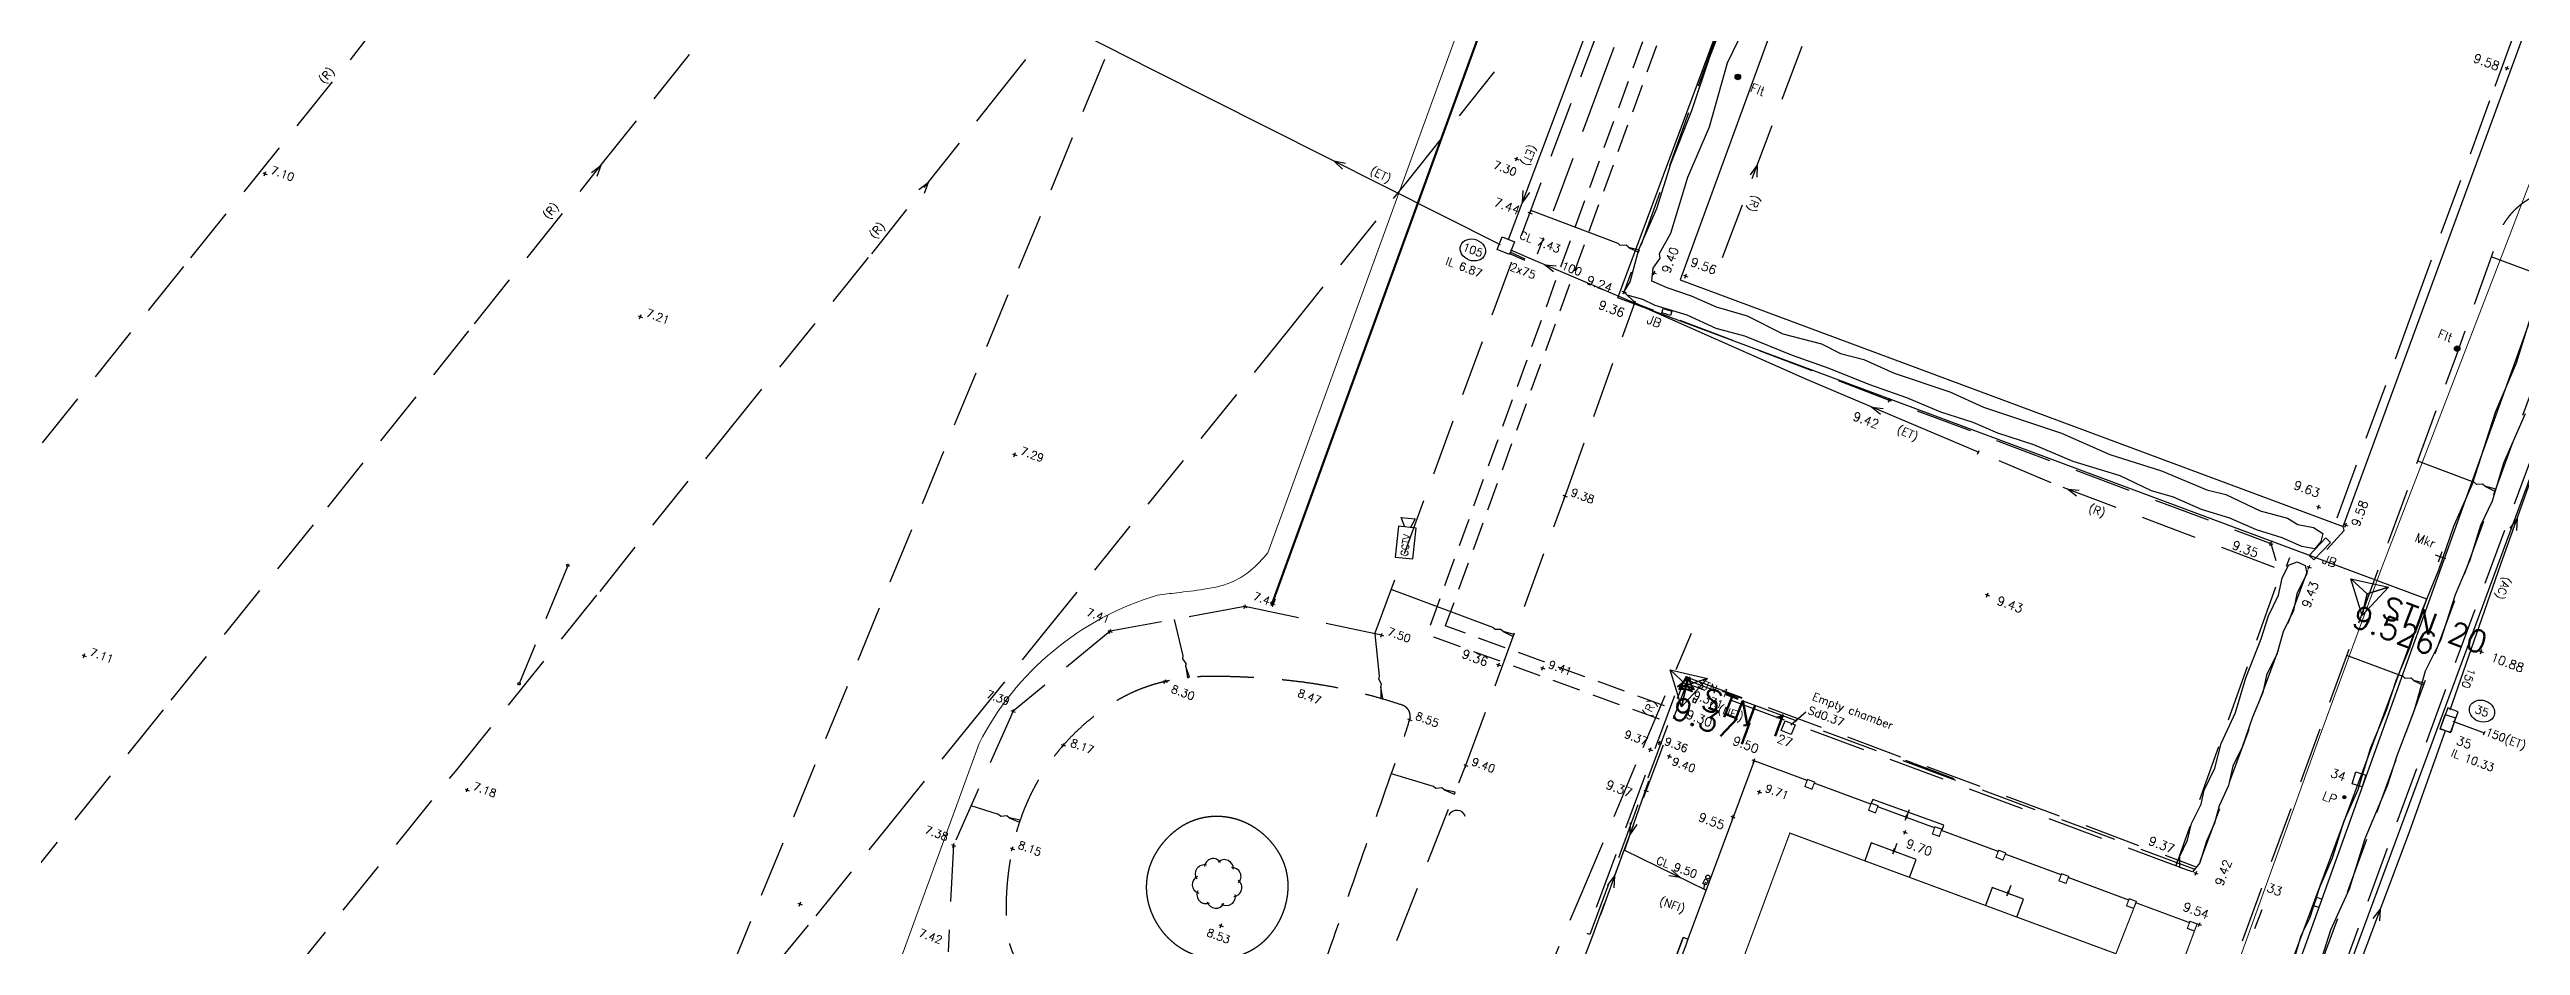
# Model space of a CAD drawing. Header units: millimetres. Extents: x 521005098 to 521837086, y 174609906 to 175681253.
# Drawn here: x 521282116 to 521393275, y 174878937 to 174919244 of the extents above; entities that cross this region are included whole.
import ezdxf
from ezdxf.enums import TextEntityAlignment as Align

# ---------------------------------------------------------------- set-up
doc = ezdxf.new("R2010")
doc.units = ezdxf.units.MM
doc.header["$LTSCALE"] = 200
for name, pattern in [('layout$0$DASHED', [19.05, 12.7, -6.35]), ('layout$0$HIDDEN', [9.525, 6.35, -3.175]), ('layout$0$survey$0$DASHED', [19.05, 12.7, -6.35])]:
    doc.linetypes.add(name, pattern=pattern)
for name, color, linetype in [('GT_IRRIG', 7, 'Continuous'), ('layout$0$DuctInsByOthers', 7, 'Continuous'), ('layout$0$ED-CHAMBER', 7, 'layout$0$HIDDEN'), ('layout$0$ED-STORM', 3, 'Continuous'), ('layout$0$ED-UNKNOWN_SERVICE', 190, 'Continuous'), ('layout$0$EX_MCWS', 7, 'Continuous'), ('layout$0$GT Boundary', 6, 'layout$0$FENCELINE1'), ('layout$0$GTMISC', 6, 'Continuous'), ('layout$0$IRRIG_MAIN', 5, 'Continuous'), ('layout$0$survey$0$BOUNDARY', 8, 'Continuous'), ('layout$0$survey$0$BT', 8, 'Continuous'), ('layout$0$survey$0$BUILDING', 8, 'Continuous'), ('layout$0$survey$0$CONTROL', 8, 'Continuous'), ('layout$0$survey$0$DETAIL', 8, 'Continuous'), ('layout$0$survey$0$LEVEL', 8, 'Continuous'), ('layout$0$survey$0$MH_NUMBER', 8, 'Continuous'), ('layout$0$survey$0$ROAD', 8, 'Continuous'), ('layout$0$survey$0$SERVICE', 8, 'Continuous'), ('layout$0$survey$0$SPORTS_PITCH', 8, 'layout$0$survey$0$DASHED'), ('layout$0$survey$0$STAIRS', 8, 'Continuous'), ('layout$0$survey$0$TEXT_SERVICE', 8, 'Continuous'), ('layout$0$survey$0$VEGETATION', 8, 'Continuous')]:
    doc.layers.add(name, color=color, linetype=linetype)
doc.styles.add('layout$0$GTANYHEIGHT', font='romans.shx', dxfattribs={"width": 0.95})
doc.styles.add('layout$0$ROMANS', font='Romans.shx')
doc.styles.add('layout$0$survey$0$ROMANS', font='Romans.shx')
doc.linetypes.add('layout$0$FENCELINE1', pattern='A,6.35,-2.54,[133,ltypeshp.shx,S=2.54,R=0,X=-2.54,Y=0],-2.54,25.4', length=36.83)

# ---------------------------------------------------------------- blocks, each defined once
blk = doc.blocks.new('layout$0$S')
at = {"layer": 'layout$0$ED-STORM'}
blk.add_lwpolyline([(-0.5, 0.15), (0, 0), (-0.5, -0.15)], dxfattribs=at)
blk = doc.blocks.new('layout')
at = {"layer": 'layout$0$survey$0$SERVICE', "linetype": 'Continuous'}
h = blk.add_hatch(color=256, dxfattribs=at)
edge = h.paths.add_edge_path()
edge.add_arc((521358062.9, 174918008.3), 125, 0, 360)
h = blk.add_hatch(color=256, dxfattribs=at)
edge = h.paths.add_edge_path()
edge.add_arc((521390423, 174905785.3), 125, 0, 360)
h = blk.add_hatch(color=256, dxfattribs=at)
edge = h.paths.add_edge_path()
edge.add_arc((521385346, 174885613.3), 70, 0, 360)
at = {"color": 7, "ltscale": 0.4}
blk.add_line((521352404.6, 174870681.9), (521355600.5, 174879300.9), dxfattribs=at)
at = {"layer": 'layout$0$DuctInsByOthers', "color": 3, "linetype": 'layout$0$HIDDEN'}
for p, q in [((521394175.9, 175030575.5), (521344074.7, 174892923.8)), ((521394803.1, 175030398.2), (521344907.8, 174893312.3)), ((521354538, 174889115.5), (521344074.7, 174892923.8)), ((521354760.3, 174889726.3), (521344907.8, 174893312.3))]:
    blk.add_line(p, q, dxfattribs=at)
at = {"layer": 'layout$0$ED-CHAMBER'}
blk.add_lwpolyline([(521390117.1, 174888522.1), (521390468.5, 174889446), (521390004, 174889622.7), (521389652.6, 174888698.8), (521390117.1, 174888522.1)], dxfattribs=at)
at = {"layer": 'layout$0$ED-STORM', "linetype": 'layout$0$DASHED'}
for points in [[(521385319.2, 175010177.8), (521383118.2, 175003752.7), (521379932.3, 174994488.7), (521377147.1, 174986612), (521373214.3, 174975593.5), (521368984, 174964743.2), (521365718.7, 174955853.3), (521361306.1, 174943725.3), (521356428.8, 174930065.2), (521351961.6, 174917917.8), (521349044.6, 174910031.2)], [(521385021.1, 174898180.7), (521388404.7, 174907395.4), (521392125.3, 174917595.6), (521396744.4, 174930153), (521401547, 174943329.4), (521406030.6, 174955348.3), (521411610.3, 174970483.1), (521417683.7, 174987028), (521421333, 174996770.2), (521421333, 174996770.2), (521422510.1, 174999922.5)], [(521242515.1, 174852267.6), (521245104.9, 174855456.3), (521249066.6, 174860386.4), (521254183.6, 174866857.4), (521261793.9, 174876520.6), (521268222.9, 174884529.4), (521274799.4, 174892784.2), (521281803.2, 174901550.7), (521288477.4, 174909877), (521295811, 174918969.4), (521302203.4, 174927283), (521307097.1, 174933404.5), (521313597.6, 174941573.8), (521318585.2, 174947828.1), (521321758.4, 174951917.5)], [(521272711.8, 174871450.5), (521274893.9, 174874087.3), (521280884.6, 174881613.3), (521287587.4, 174889972.2), (521294638, 174898661.1), (521301234.4, 174906897.4), (521306941.5, 174914047.2), (521312841.3, 174921433.6), (521316451.9, 174925960.4)], [(521284119.4, 174866744.4), (521286638.8, 174869769), (521292931.2, 174877560.9), (521300380.7, 174886772.4), (521306886.4, 174894869.2), (521312569.4, 174901984.7), (521319103, 174910054.6), (521324457.9, 174916805.4), (521327419.4, 174920507.8)], [(521300420.5, 174860185.4), (521303593.1, 174864015.4), (521307142.7, 174868467.5), (521312227.9, 174874951), (521316605.3, 174880268.4), (521319888, 174884359.8), (521323491.2, 174888824.2), (521326745.9, 174892855.6), (521337828.4, 174906579.1), (521343169, 174913267), (521347522.3, 174918751.1)], [(521382207.3, 174895938.7), (521372157.9, 174899743.3), (521368915.4, 174901114.7)], [(521341041.4, 174864532.7), (521343814.4, 174868768.6), (521348082.4, 174875126.6), (521349035.6, 174876566.5), (521351018.9, 174881229.8), (521353804.9, 174887848.4), (521355980.1, 174892994.1)]]:
    blk.add_lwpolyline(points, dxfattribs=at)
at = {"layer": 'layout$0$ED-STORM', "linetype": 'layout$0$DASHED', "flags": 128}
blk.add_lwpolyline([(521357373.8, 174909877.9), (521364591, 174929040.6), (521372561.3, 174950328.4), (521377688.7, 174963974.6)], dxfattribs=at)
at = {"layer": 'layout$0$ED-STORM'}
for points in [[(521347748.4, 174910690.7), (521352204.8, 174922547.3), (521356492.7, 174934411.5), (521361647.8, 174948959.1), (521362483, 174951561.9)], [(521309106.5, 174929688), (521315193.6, 174926654.4), (521316842.1, 174925828.9), (521320477.3, 174923952.2), (521324726.6, 174921832), (521327586.8, 174920433.5), (521331714.9, 174918337.5), (521347372.8, 174910474.3)], [(521390106.7, 174889546.8), (521392384, 174896090.2), (521395242.8, 174904076.3), (521397241.9, 174909708.5), (521397606.2, 174910760)], [(521347768.8, 174910073.8), (521348470, 174909766.6)], [(521347816.1, 174910133.6), (521348488.4, 174909831.8)], [(521368915.4, 174901114.7), (521361195.9, 174904379.9), (521353147.4, 174907955.2), (521348651, 174909865.5), (521347854.5, 174910213.5)], [(521368849.2, 174901033.5), (521368919.9, 174901209)], [(521377846.4, 174856266.8), (521380907.6, 174864362.6), (521384422.5, 174873796), (521388276.4, 174884059.2), (521389900.8, 174888612.5)], [(521391646.4, 174888485.7), (521390236.6, 174889008.4)], [(521391609.6, 174888410.8), (521391675.8, 174888578.2)], [(521367799, 174886435.9), (521365625.1, 174887257.6)], [(521354050.5, 174886327.4), (521353176.4, 174883849.7), (521352964, 174883224.3), (521356635.5, 174881430.4)], [(521351899.5, 174880333.4), (521352943.2, 174883193.7)], [(521356607.5, 174881782.1), (521356556.4, 174881675.9), (521356540.6, 174881499.2)]]:
    blk.add_lwpolyline(points, dxfattribs=at)
for centre in [(521346145.3, 174910223.7), (521391539.4, 174889483.8)]:
    blk.add_ellipse(centre, major_axis=(546.6, -203.5), ratio=0.82667445, dxfattribs=at)
at = {"layer": 'layout$0$ED-UNKNOWN_SERVICE', "color": 7, "linetype": 'Continuous', "flags": 128}
blk.add_lwpolyline([(521360447, 174888864.6), (521361119.5, 174889446.5)], dxfattribs=at)
blk.add_lwpolyline([(521360447, 174888864.6), (521361119.5, 174889446.5)], dxfattribs=at)
at = {"layer": 'layout$0$EX_MCWS', "lineweight": 0, "ltscale": 0.5}
blk.add_lwpolyline([(521358684.1, 174817629.3), (521360038.8, 174821115.4), (521362806, 174828201), (521365328.9, 174834737.5), (521366225.7, 174836163.3), (521366893.1, 174837995.6), (521369695, 174845810.6), (521371535.4, 174850414.2), (521372460.5, 174854726.8), (521373685.5, 174858733.4), (521374456.6, 174861061.1), (521376637.7, 174867291.4), (521378313.7, 174872158.2), (521380752.9, 174878650.8), (521384232, 174888331.6), (521387030.6, 174895941.7), (521392864.1, 174911099.5), (521395583.4, 174918195.2)], dxfattribs=at)
blk.add_lwpolyline([(521358684.1, 174817629.3), (521360038.8, 174821115.4), (521362806, 174828201), (521365328.9, 174834737.5), (521366225.7, 174836163.3), (521366893.1, 174837995.6), (521369695, 174845810.6), (521371535.4, 174850414.2), (521372460.5, 174854726.8), (521373685.5, 174858733.4), (521374456.6, 174861061.1), (521376637.7, 174867291.4), (521378313.7, 174872158.2), (521380752.9, 174878650.8), (521384232, 174888331.6), (521387030.6, 174895941.7), (521392864.1, 174911099.5), (521395583.4, 174918195.2)], dxfattribs=at)
at = {"layer": 'layout$0$GT Boundary', "color": 7, "ltscale": 0.2}
blk.add_lwpolyline([(521497949.9, 174865868.2), (521487218.2, 174869443.2), (521475209, 174866197.1), (521462185.5, 174855330.1), (521459763.3, 174844304.5), (521461529.2, 174838876), (521467350.4, 174836427.8), (521470311.8, 174833079.9), (521470519.6, 174829494.4), (521467249.3, 174826362.1), (521459826.9, 174822250), (521442289, 174820497.1), (521439909.9, 174817874.8), (521437997.1, 174813114.4), (521436876.4, 174811988.2), (521434859.5, 174812598.8), (521367849.2, 174837550.4), (521389063.7, 174894524.3), (521352663.6, 174908078), (521398940.7, 175032360.5)], dxfattribs=at)
at = {"layer": 'layout$0$GTMISC'}
for p, q in [((521342798.5, 174897805.6), (521342645.6, 174896414)), ((521343593.7, 174897718.2), (521342798.5, 174897805.6)), ((521342921.7, 174898194.5), (521343557.9, 174898124.6)), ((521343090.3, 174897773.5), (521342921.7, 174898194.5)), ((521343557.9, 174898124.6), (521343348.4, 174897745.2)), ((521343440.9, 174896326.6), (521343593.7, 174897718.2)), ((521342645.6, 174896414), (521343440.9, 174896326.6))]:
    blk.add_line(p, q, dxfattribs=at)
at = {"layer": 'layout$0$IRRIG_MAIN', "color": 140, "lineweight": 0, "ltscale": 0.5}
blk.add_line((521336926, 174896595), (521367872.9, 174981642.7), dxfattribs=at)
blk.add_lwpolyline([(521319412.2, 174875598.1), (521323933.5, 174888021.5)], dxfattribs=at)
blk.add_arc((521335739, 174881985.2), 13259.3, 106.551041, 152.918714, dxfattribs=at)
blk.add_spline([(521331961.9, 174894695.1), (521332829.2, 174894805.5), (521334050.2, 174894961.2), (521335424.3, 174895343.6), (521336141.4, 174895800), (521336926, 174896595)], degree=3, dxfattribs=at)
at = {"layer": 'layout$0$survey$0$BOUNDARY', "linetype": 'Continuous'}
blk.add_line((521383442.1, 174872232.9), (521396710.4, 174908116.2), dxfattribs=at)
at = {"layer": 'layout$0$survey$0$BOUNDARY', "linetype": 'Continuous', "flags": 128}
blk.add_lwpolyline([(521380524.8, 174977595.4), (521368059.6, 174943366.4), (521355467.2, 174908879.8), (521385296.8, 174897793.5), (521397893.7, 174932091), (521404020.3, 174948857.3), (521423062.3, 175000899.2), (521393006.7, 175011893)], close=True, dxfattribs=at)
at = {"layer": 'layout$0$survey$0$BT', "linetype": 'Continuous', "flags": 128}
blk.add_lwpolyline([(521394691.5, 174909845.7), (521376156.7, 174858293.1), (521372885.4, 174859364.6)], dxfattribs=at)
at = {"layer": 'layout$0$survey$0$BUILDING', "linetype": 'Continuous', "flags": 128}
for points in [[(521361182.4, 174886355.7), (521358802.5, 174887239.6), (521355818.1, 174879219.9)], [(521364047.2, 174885291.7), (521361501.1, 174886237.3)], [(521369776.3, 174883163.9), (521367221.8, 174884112.7)], [(521372607.4, 174882112.5), (521370095.1, 174883045.6)], [(521375647.9, 174880983.2), (521372926.1, 174881994.1)]]:
    blk.add_lwpolyline(points, dxfattribs=at)
at = {"layer": 'layout$0$survey$0$BUILDING', "linetype": 'Continuous', "const_width": 50, "flags": 128}
for points in [[(521361203.1, 174886410.1), (521361520.9, 174886289.1), (521361399.9, 174885971.4), (521361082.1, 174886092.4)], [(521364065.7, 174885340.9), (521364374.7, 174885225), (521364255.2, 174884906.7), (521363946.3, 174885022.6)], [(521366930.7, 174884279.5), (521367241.9, 174884169.8), (521367128.9, 174883849.1), (521366817.7, 174883958.8)], [(521369799.5, 174883223.8), (521370116.5, 174883100.8), (521369993.5, 174882783.8), (521369676.5, 174882906.9)], [(521372629, 174882170.2), (521372947.3, 174882050.7), (521372827.9, 174881732.4), (521372509.5, 174881851.8)], [(521375672.2, 174881045.6), (521375989.1, 174880922.3), (521375865.7, 174880605.5), (521375548.9, 174880728.8)], [(521378401.8, 174880028), (521378721.5, 174879912.3), (521378605.7, 174879592.6), (521378286, 174879708.3)]]:
    blk.add_lwpolyline(points, close=True, dxfattribs=at)
for points in [[(521350906, 174861531.7), (521352986.8, 174864019.6), (521360404.8, 174883996.1), (521375073, 174878569.5), (521375973.6, 174880862.3)], [(521378379.2, 174879968.9), (521375966.7, 174880864.9)], [(521378725.4, 174879912.7), (521374646.9, 174868967.7), (521375009.6, 174868819.2), (521371795.2, 174860161.4), (521373415, 174859571.6), (521373338.9, 174859353.5), (521373226.4, 174859395.3), (521368789.6, 174847559.9), (521368890.7, 174847522.4), (521368810.7, 174847306.7), (521366438.8, 174848187.3), (521366786.9, 174849124.8)]]:
    blk.add_lwpolyline(points, dxfattribs=at)
at = {"layer": 'layout$0$survey$0$CONTROL', "linetype": 'Continuous'}
for p, q in [((521386372.3, 174894756.5), (521385639, 174895436.4)), ((521385639, 174895436.4), (521387327.8, 174895051.6)), ((521386150.1, 174893781.5), (521385639, 174895436.4)), ((521385639, 174895436.4), (521386372.3, 174894756.5)), ((521387327.8, 174895051.6), (521386150.1, 174893781.5)), ((521386372.3, 174894756.5), (521387327.8, 174895051.6)), ((521387327.8, 174895051.6), (521386372.3, 174894756.5)), ((521386150.1, 174893781.5), (521386372.3, 174894756.5)), ((521386372.3, 174894756.5), (521386150.1, 174893781.5)), ((521355751.7, 174890652.5), (521355018.4, 174891332.4)), ((521355018.4, 174891332.4), (521356707.2, 174890947.6)), ((521355529.6, 174889677.5), (521355018.4, 174891332.4)), ((521355018.4, 174891332.4), (521355751.7, 174890652.5)), ((521356707.2, 174890947.6), (521355529.6, 174889677.5)), ((521355529.6, 174889677.5), (521355751.7, 174890652.5)), ((521355751.7, 174890652.5), (521355529.6, 174889677.5)), ((521355751.7, 174890652.5), (521356707.2, 174890947.6)), ((521356707.2, 174890947.6), (521355751.7, 174890652.5))]:
    blk.add_line(p, q, dxfattribs=at)
at = {"layer": 'layout$0$survey$0$CONTROL', "linetype": 'Continuous', "flags": 128}
for points in [[(521355751.9, 174890652.7), (521355891.5, 174891027.5), (521356006.8, 174890344.4), (521355751.9, 174890652.7), (521355357.5, 174890586.1), (521355891.5, 174891027.5), (521355751.9, 174890652.7), (521356006.8, 174890344.4), (521355357.5, 174890586.1), (521355751.9, 174890652.7)], [(521355752.5, 174890653.8), (521355752.6, 174891053.8), (521356099, 174890453.8), (521355752.5, 174890653.8), (521355406.1, 174890453.8), (521355752.6, 174891053.8), (521355752.5, 174890653.8), (521356099, 174890453.8), (521355406.1, 174890453.8), (521355752.5, 174890653.8)]]:
    blk.add_lwpolyline(points, dxfattribs=at)
at = {"layer": 'layout$0$survey$0$DETAIL', "linetype": 'Continuous'}
for p, q in [((521382886.5, 174896382.1), (521382730.7, 174895991.2)), ((521357347.9, 174890389.9), (521358245.4, 174890069)), ((521381637.4, 174880539.8), (521381311.8, 174879685.1))]:
    blk.add_line(p, q, dxfattribs=at)
at = {"layer": 'layout$0$survey$0$DETAIL', "linetype": 'layout$0$survey$0$DASHED', "flags": 128}
for points in [[(521391515.9, 175012818.3), (521390924.5, 175012135.6), (521383333.4, 174991816.8), (521375749.7, 174971240.7), (521368398.9, 174950419.3), (521360532.3, 174929375.8), (521352942.7, 174908321.9), (521353493.2, 174907820.7), (521364876.3, 174903466.4), (521382036.5, 174897023), (521382464, 174895640.2), (521377770.2, 174882527.5)], [(521341754.9, 174893003.2), (521348119.2, 174910306.5), (521355932.6, 174931150.6), (521363510.7, 174952306.2), (521371434.2, 174973029.4), (521377433.2, 174989720)], [(521382806.1, 174874244.4), (521382887.2, 174874270.4), (521395732.8, 174909193.7), (521396180.6, 174910612.7), (521397172.4, 174910299.7), (521396724.6, 174908880.7), (521394831, 174903742.4), (521390601.1, 174892372.9), (521384601.4, 174875997.7), (521383677.1, 174873416.4), (521377798.9, 174857692.1), (521370075.1, 174836713.1)], [(521350291.8, 174899154.3), (521353426.3, 174907846.1)], [(521345832, 174887044.1), (521350291.8, 174899154.3)], [(521335888.9, 174894184.2), (521329827.3, 174893073)], [(521342038.8, 174892901), (521335888.9, 174894184.2)], [(521329827.3, 174893073), (521325462.7, 174889473.1)], [(521325462.7, 174889473.1), (521322783.8, 174883448.4)], [(521341326.5, 174875617.9), (521345832, 174887044.1)], [(521322783.8, 174883448.4), (521322537.3, 174878655.4)]]:
    blk.add_lwpolyline(points, dxfattribs=at)
blk.add_lwpolyline([(521380765.9, 174879144.4), (521387334.4, 174897093.8), (521390385.8, 174905477.1), (521392409.7, 174911187.3, -0.17850136), (521394051.3, 174912723, -0.11801483), (521397225.5, 174912355.2, 0.09272419), (521417507.7, 174916767.7, -0.18538967), (521428659.3, 174919520.5), (521442420.2, 174918512.1, 0.36892566), (521453376.8, 174916339.4), (521463404.9, 174916334.7)], format="xyb", dxfattribs=at)
at = {"layer": 'layout$0$survey$0$DETAIL', "flags": 128}
for points in [[(521353148.9, 174910342), (521353141.3, 174910344.8), (521353043.9, 174910434.9), (521352778.4, 174910427.9), (521352680.9, 174910518.1), (521348752.6, 174911996.4)], [(521395041.5, 174908761.7), (521395034, 174908764.6), (521394936.4, 174908854.6), (521394671, 174908847.2), (521394573.3, 174908937.2), (521391959.5, 174909917)], [(521391670.1, 174899595.9), (521391662.5, 174899598.7), (521391565, 174899688.7), (521391299.5, 174899681.4), (521391201.9, 174899771.4), (521388656.3, 174900725.6)], [(521347515.2, 174893060.5), (521347507.6, 174893063.4), (521347410.2, 174893153.5), (521347144.8, 174893146.5), (521347047.3, 174893236.6), (521342473.8, 174894957.7)], [(521333237.9, 174891482), (521333236, 174891489.8), (521333255.5, 174891621.1), (521333100, 174891836.4), (521333119.4, 174891967.7), (521332720.5, 174893603.4)], [(521342001, 174890554.3), (521342000.2, 174890562.4), (521342037.4, 174890689.8), (521341912.8, 174890924.2), (521341950, 174891051.7), (521341754.1, 174892960.4)], [(521388458.5, 174890864.6), (521388451, 174890867.4), (521388353.4, 174890957.4), (521388088, 174890950.1), (521387990.4, 174891040.1), (521385465.4, 174891986.5)], [(521344856, 174885938.5), (521344848.3, 174885940.9), (521344745.4, 174886024.7), (521344480.9, 174886001.2), (521344378, 174886085.1), (521342480.9, 174886667)], [(521325288.3, 174884680.2), (521325280.6, 174884682.7), (521325178.5, 174884767.5), (521324913.9, 174884746.5), (521324811.7, 174884831.4), (521323573.4, 174885224.2)]]:
    blk.add_lwpolyline(points, dxfattribs=at)
for points in [[(521353148.9, 174910342), (521353599.2, 174910119.1), (521353634.5, 174910212.7)], [(521391670.1, 174899595.9), (521392120.8, 174899373.6), (521392155.9, 174899467.2)], [(521347515.2, 174893060.5), (521347965.6, 174892837.6), (521348000.8, 174892931.2)], [(521333237.9, 174891482), (521333307.8, 174890984.4), (521333405, 174891008)], [(521342001, 174890554.3), (521342002.4, 174890051.8), (521342101.8, 174890062)], [(521388458.5, 174890864.6), (521388909.2, 174890642.3), (521388944.3, 174890735.9)], [(521344856, 174885938.5), (521345319.4, 174885744.1), (521345348.7, 174885839.7)], [(521325288.3, 174884680.2), (521325749.8, 174884481.4), (521325780.1, 174884576.7)]]:
    blk.add_lwpolyline(points, close=True, dxfattribs=at)
at = {"layer": 'layout$0$survey$0$DETAIL', "linetype": 'layout$0$survey$0$DASHED', "flags": 128}
blk.add_lwpolyline([(521343306.7, 174889098, 0.40745771), (521342973.1, 174889749.3, 0.05194198), (521338155.3, 174890825.1, 0.02948604), (521334331.9, 174891043, 0.05524437), (521332296.4, 174890813.3, 0.08444908), (521329951.5, 174889845.9, 0.07313436), (521327726.2, 174887949.5, 0.06514115), (521326290.9, 174885800.8, 0.06357167), (521325428.4, 174883297.8, 0.06511178), (521325167.4, 174879817.3, 0.12743514), (521325715.7, 174878097.9, 0.01435896), (521326743.1, 174876566.7, 0.00601706), (521329341, 174873016, 0.01437083), (521331809.5, 174869915.9, -0.01942506), (521333612.7, 174867603.7, -0.32504838), (521333600.4, 174865162.2, 0.55864217), (521334234, 174863599.9, 0.22901682), (521335115.9, 174863857, 0.1221787), (521336044.8, 174865233.3, 0.12630243), (521336265.8, 174867452.4, -0.12324508), (521336478.4, 174869726.1, -0.00127327), (521337376.9, 174872257.7, 0.00059475), (521339307.8, 174877674.8, 0.00111644), (521342892.3, 174887841.3, 0.00909608)], format="xyb", close=True, dxfattribs=at)
at = {"layer": 'layout$0$survey$0$DETAIL', "linetype": 'layout$0$survey$0$DASHED'}
blk.add_lwpolyline([(521337399.8, 174883150.1, 0.12567957), (521336163, 174884338.7, 0.13247549), (521334584.3, 174884745.3, 0.14525117), (521332969.3, 174884246, 0.13261599), (521331754.4, 174882857.3, 0.17830099), (521331547.8, 174880842, 0.16521814), (521332737.4, 174879019, 0.19265748), (521334996.1, 174878358.6, 0.1971997), (521337032.9, 174879433.4, 0.15047305), (521337824.9, 174881321.8, 0.16487943)], format="xyb", close=True, dxfattribs=at)
at = {"layer": 'layout$0$survey$0$LEVEL', "flags": 128}
for points in [[(521392566.3, 174918436.2), (521392753.8, 174918366.4)], [(521392625.2, 174918307.6), (521392695, 174918495)], [(521348026, 174914354.8), (521348213.4, 174914285)], [(521348084.8, 174914226.2), (521348154.6, 174914413.6)], [(521291718.9, 174913688.3), (521291906.3, 174913618.5)], [(521291777.7, 174913559.7), (521291847.5, 174913747.1)], [(521348619.3, 174911926.3), (521348806.8, 174911856.5)], [(521348678.1, 174911797.7), (521348747.9, 174911985.1)], [(521352851.5, 174908374.6), (521353038.9, 174908304.8)], [(521352910.3, 174908246), (521352980.1, 174908433.4)], [(521354207.2, 174909231.8), (521354394.6, 174909162)], [(521354266, 174909103.2), (521354335.8, 174909290.6)], [(521355627.5, 174909085.5), (521355814.9, 174909015.8)], [(521355686.3, 174908956.9), (521355756.1, 174909144.4)], [(521308601.5, 174907260), (521308789, 174907190.2)], [(521308660.4, 174907131.4), (521308730.1, 174907318.8)], [(521353332.5, 174907881), (521353520, 174907811.2)], [(521353391.4, 174907752.4), (521353461.2, 174907939.8)], [(521353399.5, 174907855.6), (521353586.9, 174907785.8)], [(521364782.5, 174903501.3), (521364970, 174903431.5)], [(521364841.4, 174903372.7), (521364911.1, 174903560.1)], [(521325440.2, 174901055.7), (521325627.6, 174900985.9)], [(521325499, 174900927), (521325568.8, 174901114.5)], [(521350198.1, 174899189.2), (521350385.6, 174899119.4)], [(521350256.9, 174899060.6), (521350326.7, 174899248)], [(521384093.9, 174898701.7), (521384281.4, 174898631.9)], [(521384152.8, 174898573.1), (521384222.5, 174898760.5)], [(521385316.4, 174897889.3), (521385503.9, 174897819.5)], [(521385375.2, 174897760.7), (521385445, 174897948.1)], [(521381942.7, 174897057.9), (521382130.2, 174896988.1)], [(521382001.6, 174896929.3), (521382071.3, 174897116.7)], [(521383723.4, 174895862.7), (521383793.2, 174896050.1)], [(521383664.6, 174895991.3), (521383852, 174895921.5)], [(521335795.2, 174894219.1), (521335982.6, 174894149.3)], [(521335854, 174894090.4), (521335923.8, 174894277.9)], [(521369196.6, 174894738.8), (521369384, 174894669)], [(521369255.4, 174894610.2), (521369325.2, 174894797.6)], [(521329733.6, 174893107.9), (521329921, 174893038.1)], [(521329792.4, 174892979.3), (521329862.2, 174893166.7)], [(521341945.1, 174892935.9), (521342132.5, 174892866.1)], [(521342003.9, 174892807.3), (521342073.7, 174892994.7)], [(521283583.4, 174892010.8), (521283770.9, 174891941)], [(521283642.3, 174891882.2), (521283712.1, 174892069.6)], [(521347209.6, 174891597.7), (521347397.1, 174891527.9)], [(521347268.5, 174891469.1), (521347338.2, 174891656.5)], [(521391408.3, 174892187.9), (521391595.7, 174892118.1)], [(521391467.1, 174892059.3), (521391536.9, 174892246.8)], [(521332202.7, 174890848.2), (521332390.1, 174890778.4)], [(521332261.5, 174890719.6), (521332331.3, 174890907)], [(521349189.1, 174891449.8), (521349376.6, 174891380)], [(521349248, 174891321.2), (521349317.8, 174891508.6)], [(521325369, 174889508), (521325556.4, 174889438.2)], [(521325427.8, 174889379.4), (521325497.6, 174889566.9)], [(521343213, 174889132.9), (521343400.5, 174889063.1)], [(521343271.8, 174889004.3), (521343341.6, 174889191.7)], [(521327632.5, 174887984.4), (521327819.9, 174887914.6)], [(521327691.3, 174887855.8), (521327761.1, 174888043.2)], [(521345797.1, 174886950.4), (521345866.9, 174887137.8)], [(521354034.5, 174887780.3), (521354221.9, 174887710.6)], [(521354093.3, 174887651.7), (521354163.1, 174887839.2)], [(521354448.1, 174888092), (521354635.6, 174888022.2)], [(521354507, 174887963.4), (521354576.7, 174888150.9)], [(521354892.1, 174887480.1), (521355079.5, 174887410.3)], [(521354950.9, 174887351.5), (521355020.7, 174887538.9)], [(521358698.5, 174887289.7), (521358885.9, 174887219.9)], [(521358757.3, 174887161.1), (521358827.1, 174887348.5)], [(521300872.2, 174885844.6), (521300942, 174886032)], [(521345738.3, 174887079), (521345925.7, 174887009.2)], [(521300813.4, 174885973.2), (521301000.8, 174885903.4)], [(521353841.1, 174885931.6), (521354028.6, 174885861.8)], [(521353900, 174885803), (521353969.7, 174885990.4)], [(521358938.7, 174885880.9), (521359126.2, 174885811.1)], [(521358997.6, 174885752.3), (521359067.4, 174885939.7)], [(521357747.7, 174884756.1), (521357935.1, 174884686.3)], [(521357806.5, 174884627.5), (521357876.3, 174884814.9)], [(521365492.6, 174884069.3), (521365680.1, 174883999.5)], [(521365551.5, 174883940.7), (521365621.2, 174884128.1)], [(521322690.1, 174883483.3), (521322877.5, 174883413.5)], [(521322748.9, 174883354.7), (521322818.7, 174883542.2)], [(521325334.7, 174883332.7), (521325522.1, 174883263)], [(521325393.5, 174883204.1), (521325463.3, 174883391.6)], [(521377727.3, 174882704.4), (521377914.7, 174882634.6)], [(521377786.1, 174882575.8), (521377855.9, 174882763.2)], [(521378576.6, 174882227.3), (521378764, 174882157.5)], [(521378635.4, 174882098.7), (521378705.2, 174882286.1)], [(521315786.1, 174880839.6), (521315973.5, 174880769.8)], [(521315844.9, 174880711), (521315914.7, 174880898.4)], [(521334722.5, 174879868.4), (521334909.9, 174879798.6)], [(521334781.3, 174879739.7), (521334851.1, 174879927.2)], [(521378735.2, 174879920.8), (521378922.6, 174879851)], [(521378794, 174879792.1), (521378863.8, 174879979.6)]]:
    blk.add_lwpolyline(points, dxfattribs=at)
at = {"layer": 'layout$0$survey$0$ROAD', "linetype": 'layout$0$survey$0$DASHED', "flags": 128}
blk.add_lwpolyline([(521206170.8, 174882359.6), (521218169.5, 174875889.9), (521219647.6, 174873271.2), (521229162.3, 174868501.4), (521243042.8, 174861787.2), (521267118.8, 174850218.3), (521287525.8, 174840357.1), (521292266.2, 174839165.4), (521293853.1, 174839388.9), (521306772.7, 174842487.6), (521314397.1, 174845885.8), (521324938.2, 174849927.4), (521332591.3, 174854106.6), (521335509.5, 174855967.5), (521339133.2, 174859487.9), (521346173.8, 174867774.8), (521347706.6, 174869907.2), (521349047.2, 174872604.9), (521351537.3, 174879385.2), (521353934.9, 174885896.7), (521355774, 174890722), (521359615.9, 174889286.5), (521378670.3, 174882192.4), (521383720.4, 174895854), (521385346.6, 174897599.1), (521385296.8, 174897793.5)], dxfattribs=at)
at = {"layer": 'layout$0$survey$0$SERVICE'}
for p, q in [((521389433.8, 174896516.3), (521389902.4, 174896341.8)), ((521389580.9, 174896194.8), (521389755.3, 174896663.4))]:
    blk.add_line(p, q, dxfattribs=at)
at = {"layer": 'layout$0$survey$0$SERVICE', "linetype": 'Continuous', "flags": 128}
for points in [[(521347241.2, 174910241.4), (521347463.8, 174910809.3), (521348022.4, 174910590.4), (521347799.8, 174910022.5)], [(521354704.4, 174907584.6), (521355091.5, 174907468.2), (521355033.9, 174907276.7), (521354646.8, 174907393)], [(521383759.2, 174896489), (521384513.5, 174897275.9), (521384730, 174897068.3), (521383975.8, 174896281.4)], [(521356025.9, 174889907.2), (521356166.4, 174889854.9), (521356218.8, 174889995.4), (521356078.2, 174890047.8)], [(521360020.5, 174888616.9), (521360196.9, 174889052.5), (521360641.8, 174888872.3), (521360465.4, 174888436.7)], [(521389875.5, 174889330.4), (521390350.9, 174889175.5), (521390137.2, 174888519.5), (521389661.8, 174888674.3)], [(521385692.9, 174886214.2), (521385857.5, 174886749.4), (521386316.3, 174886608.3), (521386151.7, 174886073)], [(521356490.1, 174881730.4), (521356600.6, 174881932.1), (521356732.2, 174881860), (521356621.6, 174881658.3)], [(521384108.4, 174881106.7), (521384336.2, 174881031.2), (521384207.3, 174880642), (521383979.5, 174880717.4)]]:
    blk.add_lwpolyline(points, close=True, dxfattribs=at)
at = {"layer": 'layout$0$survey$0$SERVICE', "linetype": 'layout$0$survey$0$DASHED', "flags": 128}
blk.add_lwpolyline([(521378586.9, 174882376.7), (521355662.6, 174890912.2), (521351413.9, 174879435.8), (521351273.3, 174879487.9), (521355567.2, 174891086.4), (521378632.3, 174882498.6)], dxfattribs=at)
at = {"layer": 'layout$0$survey$0$SERVICE', "linetype": 'Continuous'}
for centre, radius in [((521358062.9, 174918008.3), 125), ((521390423, 174905785.3), 125), ((521385346, 174885613.3), 70), ((521356715.4, 174882015.6), 90)]:
    blk.add_circle(centre, radius, dxfattribs=at)
at = {"layer": 'layout$0$survey$0$SPORTS_PITCH', "linetype": 'layout$0$survey$0$DASHED', "flags": 128}
blk.add_lwpolyline([(521188646.8, 174903867.4), (521214423.9, 174967107.2), (521330007.7, 174919844.9), (521304044.8, 174856598.1)], close=True, dxfattribs=at)
blk.add_lwpolyline([(521305414.5, 174895989.1), (521303260.8, 174890757.6)], dxfattribs=at)
at = {"layer": 'layout$0$survey$0$SPORTS_PITCH', "linetype": 'layout$0$survey$0$DASHED'}
for centre in [(521305433.5, 174896035.3), (521303241.7, 174890711.4)]:
    blk.add_circle(centre, 50, dxfattribs=at)
at = {"layer": 'layout$0$survey$0$STAIRS', "linetype": 'Continuous', "flags": 128}
for points in [[(521367248.7, 174884102.7), (521367338.8, 174884345.2), (521364134.2, 174885508.4), (521364065.7, 174885340.9)], [(521366912.4, 174884227.6), (521364356.6, 174885176.8)], [(521365788, 174882004.5), (521366086.4, 174882811.1), (521364070, 174883557.1), (521363771.6, 174882750.5)], [(521370618.1, 174880217.6), (521370916.5, 174881024.2), (521369500.3, 174881548.1), (521369201.9, 174880741.5)], [(521355818.1, 174879219.9), (521355600.5, 174879300.9), (521352404.6, 174870681.9), (521352626.3, 174870599.4)], [(521355818.1, 174879219.9), (521355736.8, 174879001.5), (521352628.4, 174870605.2), (521352626.3, 174870599.4)]]:
    blk.add_lwpolyline(points, dxfattribs=at)
at = {"layer": 'layout$0$survey$0$STAIRS', "flags": 128}
for points in [[(521365767.3, 174885048.4), (521365592.6, 174884582.9)], [(521365608.3, 174884611.9), (521365598.2, 174884607.3)], [(521365616.1, 174884626.5), (521365600.9, 174884619.6)], [(521365624, 174884641), (521365603.7, 174884631.8)], [(521365631.9, 174884655.6), (521365606.5, 174884644.1)], [(521365639.7, 174884670.1), (521365609.3, 174884656.3)], [(521365647.5, 174884684.7), (521365612.1, 174884668.5)], [(521365655.4, 174884699.2), (521365614.8, 174884680.8)], [(521365663.3, 174884713.8), (521365617.6, 174884693.1)], [(521365671.1, 174884728.4), (521365620.4, 174884705.3)], [(521365678.9, 174884742.9), (521365623.2, 174884717.6)], [(521365686.8, 174884757.5), (521365625.9, 174884729.8)], [(521365694.6, 174884772), (521365628.7, 174884742)], [(521365690.5, 174884781.1), (521365631.5, 174884754.3)], [(521365677.3, 174884786.1), (521365634.3, 174884766.5)], [(521365664, 174884791), (521365637.1, 174884778.8)], [(521365650.8, 174884796), (521365639.8, 174884791)], [(521365211, 174883530.3), (521365036.3, 174883064.7)], [(521365052.1, 174883093.8), (521365041.9, 174883089.2)], [(521365059.9, 174883108.4), (521365044.7, 174883101.5)], [(521365067.7, 174883122.9), (521365047.5, 174883113.7)], [(521365075.6, 174883137.5), (521365050.2, 174883126)], [(521365083.4, 174883152), (521365053, 174883138.2)], [(521365091.3, 174883166.6), (521365055.8, 174883150.4)], [(521365099.1, 174883181.1), (521365058.6, 174883162.7)], [(521365107, 174883195.7), (521365061.3, 174883174.9)], [(521365114.9, 174883210.2), (521365064.1, 174883187.2)], [(521365122.7, 174883224.8), (521365066.9, 174883199.4)], [(521365130.5, 174883239.3), (521365069.7, 174883211.7)], [(521365138.4, 174883253.9), (521365072.5, 174883223.9)], [(521365134.3, 174883263), (521365075.2, 174883236.2)], [(521365121, 174883268), (521365078, 174883248.4)], [(521365107.8, 174883272.9), (521365080.8, 174883260.7)], [(521365094.5, 174883277.9), (521365083.6, 174883272.9)], [(521370341.2, 174881632.4), (521370166.5, 174881166.8)], [(521370182.2, 174881195.9), (521370172.1, 174881191.3)], [(521370190, 174881210.4), (521370174.9, 174881203.5)], [(521370197.9, 174881225), (521370177.6, 174881215.8)], [(521370205.8, 174881239.6), (521370180.4, 174881228)], [(521370213.6, 174881254.1), (521370183.2, 174881240.3)], [(521370221.5, 174881268.7), (521370186, 174881252.5)], [(521370229.3, 174881283.2), (521370188.7, 174881264.8)], [(521370237.2, 174881297.7), (521370191.5, 174881277)], [(521370245, 174881312.3), (521370194.3, 174881289.3)], [(521370252.8, 174881326.8), (521370197.1, 174881301.5)], [(521370260.7, 174881341.4), (521370199.9, 174881313.7)], [(521370268.6, 174881355.9), (521370202.6, 174881326)], [(521370264.4, 174881365.1), (521370205.4, 174881338.2)], [(521370251.2, 174881370), (521370208.2, 174881350.5)], [(521370237.9, 174881375), (521370211, 174881362.7)], [(521370224.7, 174881380), (521370213.8, 174881375)]]:
    blk.add_lwpolyline(points, dxfattribs=at)
for points in [[(521365592.6, 174884582.9), (521365698, 174884778.3), (521365641.7, 174884799.4)], [(521365036.3, 174883064.7), (521365141.8, 174883260.2), (521365085.4, 174883281.3)], [(521370166.5, 174881166.8), (521370271.9, 174881362.2), (521370215.6, 174881383.4)]]:
    blk.add_lwpolyline(points, close=True, dxfattribs=at)
at = {"layer": 'layout$0$survey$0$VEGETATION', "linetype": 'Continuous', "flags": 128}
for points in [[(521353610.5, 174910248.8), (521354422.1, 174912096.6), (521355056.3, 174914097.4), (521355993.2, 174916494.7), (521356789.6, 174918871.8), (521357533.3, 174920809.6)], [(521358623.4, 174920757.2), (521357583.7, 174918619.6), (521356781.6, 174915751.2), (521355805.9, 174913489.4), (521355041.8, 174910961.2), (521354524, 174910046.7), (521354549.2, 174909857.9)], [(521354549.2, 174909857.9), (521354249, 174909407.2), (521354175.1, 174908830.8), (521354873.9, 174908529.2), (521355960.6, 174908157.7), (521357084.8, 174907664.6), (521358482, 174907260.2), (521360082.7, 174906449.4), (521361834.1, 174905995.8), (521362678.5, 174905573.9), (521363726.8, 174905299.3), (521365090.5, 174904675.8), (521367597.2, 174903850), (521369109.6, 174903154.5), (521372626.9, 174901977.5), (521374798, 174901028.5), (521377129.7, 174900292.6), (521379159, 174899429.4), (521380015.6, 174899218), (521381564.7, 174898492.4), (521382792.9, 174898167.4), (521383256.6, 174897878.9), (521383952.9, 174897742.9), (521384380.3, 174897467.9), (521384296.8, 174897110.2), (521384018, 174896783.9), (521383442.2, 174896882.5), (521382555.2, 174897278.9), (521381396.8, 174897635.8), (521380202.1, 174898155.1), (521378924.7, 174898548), (521377665.1, 174899099.8), (521376671.3, 174899387.1), (521375267.1, 174900058.8), (521373144.9, 174900716.6), (521371376.4, 174901457.9), (521369758.3, 174901977.7), (521368655.9, 174902462.7), (521367199.5, 174902930.5), (521365668.2, 174903575.1), (521364001.2, 174904162.8), (521362171, 174904893.9), (521360517.3, 174905476.6), (521358385.6, 174906344.8), (521357089.3, 174906686.8), (521355793.1, 174907285.3), (521354343.1, 174907726), (521353797.7, 174907995.2), (521353082.8, 174908187), (521352942.7, 174908321.9), (521353216.5, 174908790.7), (521353610.5, 174910248.8)], [(521383037.5, 174878107), (521383398.8, 174879385.9), (521383789.7, 174880165.4), (521384250.7, 174881557.9), (521384809.5, 174882885.2), (521385340, 174884553.7), (521385972.9, 174885964), (521386535.4, 174887846.6), (521387250.3, 174889518.6), (521387690, 174890904.4), (521388285.8, 174892297.7), (521388872.1, 174894079.2), (521389602.1, 174895831.6), (521390272.4, 174897797.1), (521391105, 174899702.2), (521392150.8, 174902924.2), (521393085.5, 174905145.1), (521393716.8, 174907171.3)], [(521393481, 174902858.8), (521392500.7, 174900639.5), (521392003.7, 174898932.6), (521391468.5, 174897825.2), (521390999.7, 174896276.9), (521390338.5, 174894708), (521389670.1, 174892664.8), (521388984.9, 174891279.1), (521388481.3, 174889513.1), (521387703.1, 174887464.6), (521387279.5, 174886118.9), (521386270.9, 174883740.9), (521385567.6, 174881480.1), (521384724.7, 174879630), (521383945.9, 174877166.5), (521383296, 174875586.6), (521383046.4, 174874719.1)], [(521378845.8, 174882662.4), (521378512.3, 174882248.7), (521377942.3, 174882442.1), (521377943.1, 174882951.4), (521378298.5, 174883677.7), (521378475.8, 174884432.7), (521378908.5, 174885290.7), (521379042.6, 174885929.6), (521379521.3, 174886911.1), (521379811.6, 174888020.3), (521380444.9, 174889417), (521380914.6, 174890985.1), (521381610.2, 174892726.6), (521381931.7, 174893767.5), (521382383.9, 174894701), (521382555.9, 174895467.4), (521382836.2, 174896042.4), (521383225.1, 174896199.6), (521383580.7, 174896038.8), (521383660.4, 174895669.5), (521383206, 174894753.5), (521383062.9, 174894014.1), (521382601.4, 174893053.6), (521382313, 174892049.2), (521381846.3, 174891100.1), (521381676.3, 174890314.1), (521381210, 174889213.8), (521380752.9, 174887858), (521380331.5, 174887005.3), (521380139, 174886133.3), (521379715.7, 174885224.6), (521379511.4, 174884445.2), (521379141.7, 174883629.8), (521378853.1, 174882652)]]:
    blk.add_lwpolyline(points, dxfattribs=at)
at = {"layer": 'layout$0$survey$0$VEGETATION', "linetype": 'Continuous'}
for centre, start, end in [((521345431.6, 174884620.4), 16.81609, 156.08782), ((521334468.8, 174882448.4), 34.94109, 174.21282), ((521334966.2, 174882401.2), 354.94109, 134.21282), ((521333924.5, 174881683.2), 114.94109, 254.21282), ((521334057.4, 174882164.8), 74.94109, 214.21282), ((521335316.8, 174882045.3), 314.94109, 94.21282), ((521335356.7, 174881547.3), 274.94109, 54.21282), ((521334132.3, 174881228.9), 154.94109, 294.21282), ((521334583.6, 174881014.4), 194.94109, 334.21282), ((521335067.1, 174881140.1), 234.94109, 14.21282)]:
    blk.add_arc(centre, 400, start, end, dxfattribs=at)
at = {"layer": 'layout$0$ED-STORM', "linetype": 'Continuous'}
for p, xscale, yscale, zscale, rotation in [((521306921.3, 174914022), 999.9999999897902, 1000, 1000, 52.99242173508647), ((521339899.6, 174914227.3), 999.9999999915995, 999.9999999915995, 999.9999999915995, 152.8087459043538), ((521358935.9, 174914025.4), 999.9999999853105, 1000, 1000, 71.30613952677193), ((521321643.8, 174913257.7), 999.9999999897902, 1000, 1000, 52.99242173508647), ((521348383.6, 174912380.6), 999.999999998226, 999.999999998226, 999.999999998226, 250.7101463838338), ((521349367.2, 174909561.3), 1000.000000006289, 1000.000000006289, 1000.000000006289, 157.9347775481751), ((521364078.7, 174903160.6), 1000.000000008856, 1000.000000008856, 1000.000000008856, 156.2066885490058), ((521372892.7, 174899465.1), 1000.000000021524, 1000, 1000, 158.8096586307161), ((521393115.5, 174898133.8), 1000.000000003576, 1000.000000003576, 1000.000000003576, 70.10773451112516), ((521353219.1, 174883952.8), 1000.000000012204, 1000, 1000, 251.9165454078869), ((521352521.4, 174882057.8), 1000.000000005727, 1000.000000005727, 1000.000000005727, 69.28218457393027), ((521355472.2, 174881998.8), 999.9999999765165, 1000, 1000, 334.8971448526563), ((521386963.7, 174880563.5), 999.9999999868329, 1000, 1000, 69.57696423093526)]:
    blk.add_blockref('layout$0$S', p, dxfattribs=dict(at, xscale=xscale, yscale=yscale, zscale=zscale, rotation=rotation))
at = {"layer": 'layout$0$ED-STORM', "linetype": 'Continuous', "style": 'layout$0$ROMANS'}
for s, rotation, p in [('(R)', 49.45174, (521294553.6, 174917611.1)), ('(ET)', 332.593162, (521341441.5, 174913583.5)), ('(ET)', 246.570291, (521348605.2, 174915035.1)), ('(R)', 49.45174, (521304635.9, 174911513.2)), ('(R)', 248.275053, (521358674.6, 174912761.9)), ('(R)', 49.45174, (521319316.9, 174910637.6)), ('IL 6.87', 339.576964, (521344846.9, 174909476.4)), ('2x75', 339.576964, (521347742.1, 174909220.3)), ('100', 339.576964, (521350062, 174909268)), ('(ET)', 336.332045, (521365148, 174901924.9)), ('(R)', 339.762893, (521373771.5, 174898371.4)), ('(AC)', 248.105998, (521392434.4, 174895594)), ('150', 249.964511, (521390824.9, 174891493.8)), ('(R)', 64.276792, (521354192.6, 174889155.2)), ('(NFI)', 339.576964, (521357101, 174889334.7)), ('150(ET)', 339.576964, (521391622.5, 174888305.6)), ('IL 10.33', 339.576964, (521390076.9, 174887356.4)), ('(NFI)', 339.576964, (521354470.2, 174880707.3))]:
    blk.add_text(s, height=360, rotation=rotation, dxfattribs=at).set_placement(p, align=Align.BOTTOM_LEFT)
at = {"layer": 'layout$0$ED-STORM', "style": 'layout$0$ROMANS'}
for s, p in [('105', (521346145.3, 174910223.7)), ('35', (521391539.4, 174889483.8))]:
    blk.add_text(s, height=360, rotation=339.576964, dxfattribs=at).set_placement(p, align=Align.MIDDLE_CENTER)
at = {"layer": 'layout$0$ED-UNKNOWN_SERVICE', "color": 7, "linetype": 'Continuous', "style": 'layout$0$ROMANS'}
for s, p in [('Sd0.37', (521361148.4, 174889272.3)), ('Sd0.37', (521361148.4, 174889272.3)), ('Empty chamber', (521361346.7, 174889889.5)), ('Empty chamber', (521361346.7, 174889889.5))]:
    blk.add_text(s, height=360, rotation=339.576964, dxfattribs=at).set_placement(p, align=Align.BOTTOM_LEFT)
at = {"layer": 'layout$0$GTMISC', "color": 3, "style": 'layout$0$GTANYHEIGHT', "width": 0.95}
blk.add_text('CCTV', height=320, rotation=82.912846, dxfattribs=at).set_placement((521343216.2, 174896432.8))
at = {"layer": 'layout$0$survey$0$CONTROL', "style": 'layout$0$survey$0$ROMANS'}
for s, height, p in [('9.526', 1000, (521385612.9, 174893318.3)), ('STN 20', 1000, (521386950.5, 174893731.5)), ('STN 1', 360, (521356217.9, 174890585.9)), ('9.371', 1000, (521354992.3, 174889214.3)), ('9.371', 360, (521356022.5, 174890061.1)), ('STN 1', 1000, (521356330, 174889627.5))]:
    blk.add_text(s, height=height, rotation=339.576964, dxfattribs=at).set_placement(p)
at = {"layer": 'layout$0$survey$0$LEVEL', "style": 'layout$0$survey$0$ROMANS'}
for s, height, rotation, p in [('9.58', 400, 339.576964, (521391110.3, 174918695.8)), ('7.10', 360, 339.576964, (521292034.9, 174913677.4)), ('7.30', 360, 339.576964, (521347025.9, 174913911.9)), ('7.44', 400, 339.576964, (521347056.5, 174912217.7)), ('CL 7.43', 360, 339.576964, (521348205.8, 174910746)), ('9.40', 400, 69.576964, (521355004, 174909138.1)), ('9.56', 400, 339.576964, (521355892.8, 174909524.3)), ('9.24', 400, 339.576964, (521351216.7, 174908713.9)), ('7.21', 360, 339.576964, (521308917.6, 174907249)), ('9.36', 400, 339.576964, (521351755.6, 174907600.7)), ('9.42', 400, 339.576964, (521363199.4, 174902590.5)), ('7.29', 360, 339.576964, (521325756.2, 174901044.7)), ('9.38', 360, 339.576964, (521350514.2, 174899178.2)), ('9.63', 400, 339.576964, (521383029.2, 174899493.3)), ('9.58', 400, 69.576964, (521386016.3, 174897742.9)), ('9.35', 400, 339.576964, (521380261.5, 174896794.1)), ('9.43', 400, 69.576964, (521383788.1, 174894092.6)), ('7.41', 360, 339.576964, (521328725.2, 174893795.7)), ('7.44', 360, 339.576964, (521336225.5, 174894515.2)), ('9.43', 400, 339.576964, (521369676.7, 174894299.9)), ('7.50', 360, 339.576964, (521342261.1, 174892924.9)), ('7.11', 360, 339.576964, (521283899.5, 174891999.8)), ('9.36', 400, 339.576964, (521345613.3, 174891901.9)), ('9.41', 360, 339.576964, (521349505.2, 174891438.8)), ('10.88', 400, 339.576964, (521391888.5, 174891749.1)), ('8.30', 360, 339.576964, (521332538, 174890336.4)), ('7.39', 360, 339.576964, (521324223.2, 174890103.1)), ('8.47', 360, 339.576964, (521338231.5, 174890152.7)), ('8.55', 360, 339.576964, (521343529.1, 174889121.9)), ('9.30', 400, 339.576964, (521355697.7, 174889176.2)), ('9.37', 360, 339.576964, (521352919.3, 174888302.3)), ('9.36', 360, 339.576964, (521354727.7, 174887983.2)), ('9.50', 400, 339.576964, (521357792.5, 174887991)), ('8.17', 360, 339.576964, (521328007.4, 174887910.4)), ('9.40', 360, 339.576964, (521346054.3, 174887068)), ('9.40', 360, 339.576964, (521355064.3, 174887082.9)), ('7.18', 360, 339.576964, (521301129.4, 174885962.2)), ('9.37', 400, 339.576964, (521352092.1, 174886019.3)), ('9.71', 360, 339.576964, (521359254.8, 174885869.9)), ('7.38', 360, 339.576964, (521321456.4, 174884008.3)), ('9.55', 400, 339.576964, (521356255, 174884559.2)), ('9.37', 400, 339.576964, (521376496.2, 174883492)), ('8.15', 360, 339.576964, (521325650.7, 174883321.8)), ('CL 9.50', 360, 339.576964, (521354360.2, 174882624.5)), ('9.70', 400, 339.576964, (521365593, 174883365.9)), ('9.42', 400, 69.576964, (521379885.7, 174881585.9)), ('9.54', 400, 339.576964, (521378046.1, 174880528)), ('7.42', 360, 339.576964, (521321184.7, 174879368.6)), ('8.53', 360, 339.576964, (521334136.7, 174879385.1))]:
    blk.add_text(s, height=height, rotation=rotation, dxfattribs=at).set_placement(p)
at = {"layer": 'layout$0$survey$0$MH_NUMBER', "linetype": 'Continuous', "style": 'layout$0$survey$0$ROMANS'}
for s, p in [('27', (521359788, 174888082.7)), ('35', (521390342.4, 174888006.8)), ('34', (521384685, 174886543.4)), ('33', (521381816.1, 174881383.2))]:
    blk.add_text(s, height=400, rotation=339.576964, dxfattribs=at).set_placement(p)
at = {"layer": 'layout$0$survey$0$TEXT_SERVICE', "linetype": 'Continuous', "style": 'layout$0$survey$0$ROMANS'}
for s, p in [('Flt', (521358586.1, 174917365.4)), ('JB', (521353936, 174906937.3)), ('Flt', (521389517.1, 174906290.8)), ('Mkr', (521388491.4, 174897130.1)), ('JB', (521384310.5, 174896153.6)), ('G', (521356732.9, 174889639.1)), ('LP', (521384318.7, 174885519.6))]:
    blk.add_text(s, height=400, rotation=339.576964, dxfattribs=at).set_placement(p)

msp = doc.modelspace()

# ---------------------------------------------------------------- linework, layer by layer
at = {"layer": 'GT_IRRIG', "const_width": 100}
msp.add_lwpolyline([(521337080.48307, 174894221.20494), (521372766.70584, 174992268.2962)], dxfattribs=at)

# ---------------------------------------------------------------- block references
msp.add_blockref('layout', (0, 0))

doc.saveas('drawing.dxf')
